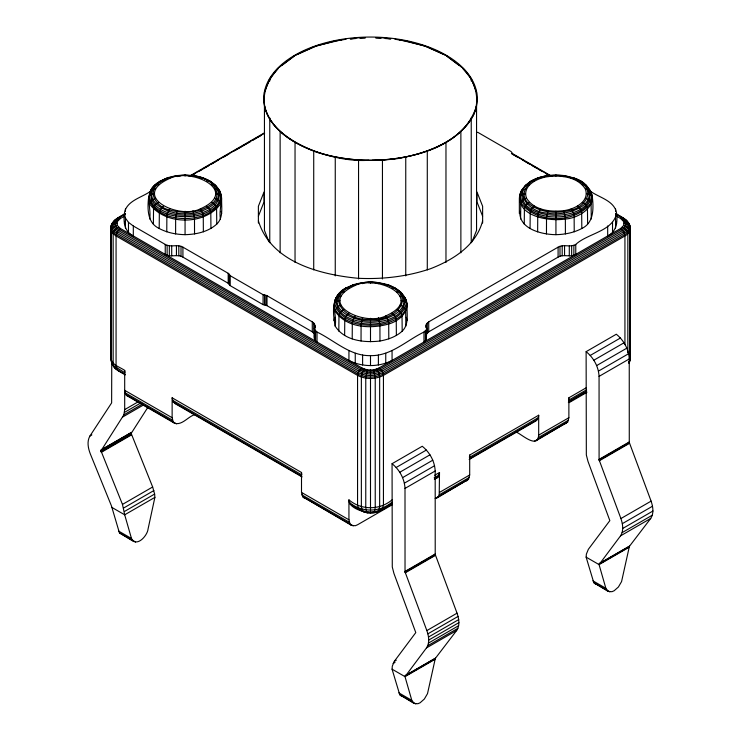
<?xml version="1.0" encoding="UTF-8"?>
<svg xmlns="http://www.w3.org/2000/svg" width="741" height="741" viewBox="0 0 741 741"><rect width="100%" height="100%" fill="white"/><g stroke="black" fill="none" stroke-linecap="round" stroke-linejoin="round"><path stroke-width="1.11" d="M147.931 407.226L131.166 433.42L152.655 486.985L154.628 494.062L154.878 497.387L148.08 528.926C147.505 535.743 136.483 547.849 131.49 538.512L124.692 514.81L122.469 504.417L100.971 450.843L123.858 414.849L124.692 409.606L124.692 370.407C119.81 366.915 111.483 365.017 110.705 357.959L110.705 228.487C110.891 220.429 119.44 216.937 125.349 213.593M392.063 669.179L392.313 666.15L394.295 661.352L415.784 632.601L393.934 573.441L392.276 566.995L392.063 463.699L422.25 446.267C429.706 452.269 434.754 461.374 435.189 470.989L435.217 554.444L457.04 613.168C458.975 618.642 460.133 625.33 456.678 630.461L435.328 658.406L427.511 693.632L424.361 699.022L420.091 702.792L417.887 703.737L414.052 703.422L399.742 694.725L392.063 669.179L405.003 676.644L411.801 700.347L414.052 703.422M392.063 463.699C399.51 469.692 404.567 478.797 405.003 488.421L405.031 571.867L426.853 630.591C428.789 636.074 429.947 642.762 426.492 647.893L405.003 676.644L435.189 659.221M586.122 557.139L586.381 554.111L588.354 549.313L609.843 520.617L587.993 461.402L586.335 454.955L586.122 351.66L616.308 334.228C623.765 340.23 628.813 349.335 629.248 358.95L629.276 442.405L651.098 501.129C652.978 506.649 654.127 513.235 650.737 518.422L629.396 546.367L621.569 581.592L618.42 586.983L614.15 590.753L611.946 591.698L608.111 591.383L593.8 582.685L586.122 557.139L599.061 564.605L605.86 588.308L608.111 591.383M586.122 351.66C593.578 357.653 598.626 366.758 599.061 376.382L599.089 459.828L620.912 518.552C622.783 524.072 623.931 530.667 620.55 535.854L599.061 564.605L629.248 547.182M434.976 479.223L438.348 476.796L439.506 472.489L434.708 475.25M516.051 432.031C521.192 433.717 537.475 449.565 538.688 435.143L538.688 415.219L469.692 455.057L469.692 474.972L468.534 479.288L435.189 498.536L438.348 496.72L439.209 494.812L439.506 472.489M469.692 455.057L469.396 457.466L538.392 417.628L538.688 415.219M568.68 399.399L568.875 397.797L586.122 387.83M536.16 440.719L567.717 422.027L568.875 417.711L568.875 397.797M153.378 188.047C155.165 182.138 163.391 180.35 168.3 177.525L169.819 178.386C191.308 167.475 240.584 190.983 200.311 208.879C178.831 219.781 129.555 196.272 169.819 178.386M338.813 295.103C340.314 288.87 348.816 287.212 353.735 284.581L355.254 285.442C376.743 274.541 426.01 298.039 385.746 315.935C364.266 326.837 314.99 303.338 355.254 285.442M125.303 374.881C119.644 371.732 111.956 368.073 111.335 360.691L111.335 231.22L110.705 228.487L111.53 224.495L114.707 220.197L118.227 217.947L120.385 218.53L124.358 216.233M149.719 195.439C149.487 185.88 160.677 180.424 168.3 177.525M385.746 285.442L387.274 284.581C396.805 287.527 406.726 294.798 407.096 305.672C406.707 314.258 409.189 324.484 402.196 331.171C396.046 336.785 388.034 339.545 379.976 341.017C364.22 342.87 344.315 340.767 335.154 326.077C333.302 315.286 331.301 301.643 339.517 292.852C342.611 291.676 345.13 286.072 348.937 288.24M155.61 189.075L152.665 189.288L150.516 190.77L148.478 198.607C147.376 209.601 147.561 223.087 159.195 228.487C167.142 232.748 176.108 234.471 185.065 234.675C196.328 234.388 208.175 231.868 216.761 224.115C223.754 217.428 221.272 207.202 221.661 198.607C220.883 184.537 206.063 177.423 193.753 175.589L192.956 176.627M630.295 357.959L629.266 363.201L630.295 357.959L630.295 228.487C630.109 220.429 621.569 216.937 615.66 213.593M120.385 218.53L117.226 221.689L113.058 222.495C111.4 226.209 114.142 229.942 117.328 231.701L358.829 371.13C366.008 374.826 375.002 374.826 382.18 371.13L623.672 231.701C626.858 229.942 629.609 226.209 627.942 222.495L623.783 221.689L620.625 218.53L615.651 215.659M623.783 221.689L623.783 225.329L620.625 228.487L379.123 367.916C373.825 370.648 367.184 370.648 361.877 367.916L120.385 228.487L117.226 225.329L117.226 221.689M124.386 213.547L125.424 218.104L128.471 222.346L133.315 225.996L133.315 235.953C124.692 231.887 123.219 222.078 124.386 213.547C126.174 200.394 142.392 197.625 151.275 190.733M124.386 223.504L124.803 221.689M111.53 358.755C110.076 362.229 113.308 364.831 114.577 367.749L118.597 371.009M151.451 189.891C143.597 223.652 226.533 223.652 218.688 189.891L214.519 189.075M314.341 328.319L314.656 329.689L317.018 332.051L317.018 342.018C309.627 337.627 319.102 326.29 312.285 321.853L267.001 295.705L263.074 294.686L229.969 275.569L228.191 273.299L182.916 247.161C177.432 243.854 170.717 247.735 165.243 244.428L133.315 225.996M341.045 296.131L336.886 296.946C329.032 330.718 411.968 330.718 404.123 296.946L399.955 296.131M333.913 320.603L334.654 317.324M426.038 327.8L426.353 324.225L428.724 321.853L558.093 247.161C563.568 243.854 570.292 247.735 575.766 244.428C587.696 233.313 612.511 231.664 616.614 213.547C614.826 200.394 598.608 197.625 589.734 190.733M426.353 329.689L423.982 332.051L423.982 342.018L426.353 339.647L426.668 328.319L426.038 325.586M426.353 339.647L426.668 328.319M526.481 189.075L522.312 189.891C514.467 223.652 597.403 223.652 589.558 189.891L585.39 189.075C577.758 176.83 561.169 175.071 548.044 176.627C537.716 177.914 521.942 185.417 526.481 198.19C534.113 210.425 550.702 212.185 563.827 210.639C574.155 209.342 589.929 201.839 585.39 189.075M571.181 178.386L572.71 177.525C582.491 180.767 591.605 187.751 592.531 198.607C593.624 209.601 593.448 223.087 581.815 228.487C573.858 232.748 564.892 234.471 555.935 234.675C541.903 234.564 518.709 229.052 519.839 211.361M592.318 197.319L591.077 202.756L591.281 219.012M607.685 225.996L607.685 235.953C616.308 231.887 617.79 222.078 616.614 213.547M166.873 179.127L167.661 177.683L176.386 175.589L177.173 176.627M177.173 210.639L175.654 217.613L175.598 233.952M362.608 317.694L361.089 324.669L361.034 341.017M367.341 369.731L365.767 378.114L365.767 507.585L366.693 512.633C376.03 514.754 384.375 508.521 391.924 504.075M548.044 210.639L546.515 217.613L546.469 233.952M278.449 68.246L269.761 78.666L264.444 92.116L264.444 97.877M258.387 216.215L264.009 201.997L264.009 192.03L258.387 206.257L258.387 223.05M476.556 105.917C463.44 147.829 410.857 159.621 372.204 160.251M472.054 241.788L476.556 230.405L476.556 99.998M482.623 220.837C476.324 245.558 452.853 260.035 430.53 268.705C407.17 276.643 382.458 279.45 357.866 278.273C319.973 274.568 270.826 262.092 258.387 220.837M159.343 182.462L160.454 180.878L163.502 181.184M344.778 289.527L345.204 288.573L353.735 284.581M380.911 510.438L382.282 509.16L383.44 504.853L383.44 375.381L382.18 371.13L379.123 367.916M469.164 459.485L536.16 420.805L538.392 417.628M111.752 361.775L111.632 402.882L89.902 436.06C86.743 441.497 88.151 448.222 90.263 453.77L111.437 505.862L119.431 532.89L133.741 541.588M628.664 362.933L629.878 360.534L629.47 358.755M175.812 176.173L176.386 175.589M361.247 283.229C369.389 280.589 379.512 282.534 387.904 284.748L395.796 288.573L401.483 292.852L402.196 295.103M372.899 512.161L374.316 512.633L375.233 507.585L375.233 378.114L373.659 369.731M546.682 176.173L547.256 175.589L548.044 176.627M378.392 283.683L379.188 282.654L379.762 283.229M563.827 176.627L564.614 175.589C572.552 177.618 584.167 179.72 587.622 188.047M154.925 185.037C144.393 194.022 151.433 207.489 149.719 219.012M149.719 193.142L150.942 191.447M278.07 68.209C228.793 125.47 322.641 164.048 368.805 160.251M426.353 334.182L428.724 331.811L558.093 257.118C563.568 253.811 570.292 257.692 575.766 254.385L575.766 244.428M628.451 362.386L629.674 360.691L629.674 231.22L627.942 227.431L623.783 225.329M169.819 208.879L167.661 212.491L166.873 215.511L166.771 231.84M355.254 315.935L353.096 319.547L352.308 322.576L352.207 338.906M364.405 369.037L362.247 372.649L361.358 377.058L361.358 506.529L362.173 510.697L364.405 512.105L365.878 511.633M540.689 208.879L538.531 212.491L537.744 215.511L537.642 231.84M279.181 67.375L295.038 55.445L281.83 65.384M519.348 213.547L519.348 198.607C519.543 187.76 529.63 181.286 538.531 177.683L547.256 175.589M113.058 222.495L112.123 223.384L110.918 227.2L111.335 231.22L113.16 233.767L116.068 235.953L357.56 375.381C365.517 379.475 375.483 379.475 383.44 375.381L624.932 235.953C629.257 233.823 631.351 228.96 629.47 224.495L626.293 220.197L622.783 217.947L620.625 218.53M336.886 296.946L335.942 297.836C331.838 306.987 336.951 316.398 335.154 326.077M522.312 189.891L521.377 190.77L519.552 197.319L520.793 202.756L520.59 219.012M530.639 181.517C540.726 175.274 553.351 174.144 564.948 175.682L565.198 176.173M436.977 497.989L468.534 479.288M368.11 512.161L367.341 512.809C360.589 510.605 349.595 508.298 348.937 499.869C361.302 510.336 379.707 510.336 392.063 499.869M200.311 178.386L201.839 177.525L209.675 180.878L216.576 186.815L214.927 185.574M156.036 184.954L157.685 183.712M264.444 105.917C270.734 130.638 294.862 144.208 317.139 152.377C343.352 160.417 371 162.14 398.121 158.537C427.001 153.183 458.494 142.096 473.592 114.966C480.696 98.572 474.972 80.593 462.93 68.209M346.788 287.665L340.36 292.102C334.71 297.15 333.404 304.255 335.154 311.137C346.418 328.161 370.88 329.078 388.803 323.965C399.38 321.001 410.912 310.84 405.651 298.947L400.649 292.102L394.221 287.665L392.063 288.24M338.989 293.881L343.12 290.768M526.082 185.574L524.424 186.815L531.325 180.878L539.161 177.525L540.689 178.386M120.385 228.487L117.328 231.701L116.068 235.953L116.068 365.424L117.226 369.74L125.173 374.325M163.502 206.081L160.454 209.295L159.343 212.176L159.195 228.487M348.937 313.137L345.89 316.361L344.778 319.232L344.63 335.543M534.372 206.081L531.325 209.295L530.213 212.176L530.065 228.487M361.877 367.916L358.829 371.13L357.56 375.381L357.56 504.853L358.718 509.16L360.089 510.438M189.881 175.913L264.518 132.824M190.483 175.997L197.495 171.94M199.505 170.782L201.506 169.624M203.506 168.476L215.529 161.529M217.539 160.371L264.639 133.176M125.238 213.899L116.643 218.864L113.345 221.976L118.227 217.947M190.798 176.052L195.383 173.403M198.393 171.671L204.405 168.198M204.831 167.948L209.416 165.299M211.417 164.15L213.417 162.992M213.843 162.742L218.428 160.093M222.865 157.537L228.876 154.063M234.462 150.84L236.472 149.682M236.898 149.441L242.909 145.968M243.483 145.634L247.92 143.069M248.494 142.744L250.495 141.587M252.505 140.429L256.932 137.863M257.507 137.53L260.943 135.557M125.275 214.584C118.838 215.927 110.52 224.819 119.264 229.302L360.765 368.731C366.749 371.815 374.251 371.815 380.244 368.731L621.736 229.302C630.489 224.819 622.171 215.927 615.725 214.584M124.692 409.606L138.326 401.733M124.479 412.385L140.058 403.391M123.858 414.849L142.355 404.169M122.83 416.924L143.272 405.114M89.902 436.06L91.856 434.93M101.239 449.796L131.426 432.374M101.091 450.093L131.277 432.67M101.008 450.445L131.194 433.022M100.971 450.843L131.166 433.42M101.008 451.315L131.194 433.893M101.119 451.825L131.305 434.393M101.295 452.334L131.481 434.902M194.688 414.645C188.019 416.599 182.193 425.519 174.654 423.296L127.22 395.907L125.85 394.638L124.692 390.322L172.134 417.711L173.283 422.027L174.654 423.296M122.469 504.417L152.655 486.985M317.018 332.051C334.404 340.425 350.002 356.106 370.5 355.643C390.998 356.106 406.605 340.425 423.982 332.051M123.691 507.983L153.878 490.551M124.442 511.485L154.628 494.062M154.878 497.387L124.692 514.81L111.752 507.344M396.185 467.478L426.371 450.046M590.244 355.439L620.43 338.007M399.797 472.249L429.984 454.817M593.856 360.209L624.042 342.777M402.604 477.621L432.79 460.189M596.662 365.582L626.858 348.15M404.391 483.16L434.578 465.728M598.45 371.121L628.637 353.689M405.003 488.421L435.189 470.989M599.061 376.382L629.248 358.95M392.156 502.055C379.901 512.55 361.552 512.791 349.233 502.278M434.198 477.778L439.209 474.888M568.579 400.196L586.603 389.794M381.133 509.827L392.295 503.38M434.337 479.112L438.348 476.796M469.535 458.79L537.531 419.536M568.569 401.613L586.742 391.118M568.347 402.224L586.372 391.813M392.202 504.769L357.56 524.767L355.328 525.721L351.466 525.378L302.661 496.72L301.504 492.404L301.504 472.489L172.134 397.797L172.134 417.711M569.088 402.65L586.9 392.36M439.506 492.404L469.692 474.972M538.688 435.143L568.875 417.711M439.209 494.812L469.396 477.38M538.392 437.551L568.579 420.119M534.372 441.275L567.717 422.027M405.003 571.441L435.189 554.009M599.061 459.401L629.248 441.969M405.031 571.867L435.217 554.444M599.089 459.828L629.276 442.405M405.123 572.321L435.31 554.898M599.182 460.281L629.368 442.859M405.271 572.793L435.458 555.361M599.33 460.754L629.517 443.322M426.853 630.591L457.04 613.168M620.912 518.552L651.098 501.129M427.881 633.851L458.068 616.419M622.347 523.646L652.534 506.214M428.511 637.038L458.698 619.606M428.724 640.067L458.911 622.635M622.773 528.435L652.96 511.012M394.295 661.352L396.24 660.231M393.073 663.51L395.018 662.38M428.465 643.095L458.651 625.673M622.162 532.603L652.349 515.171M427.714 645.735L457.901 628.312M426.492 647.893L456.678 630.461M620.55 535.854L650.737 518.422M405.318 675.533L435.504 658.101M599.376 563.493L629.563 546.061M405.142 675.838L435.328 658.406M599.2 563.799L629.396 546.367M405.04 676.218L435.226 658.786M599.098 564.179L629.285 546.747M158.657 202.432L156.018 203.979L153.554 207.823L153.378 224.115M118.44 227.024L114.707 229.729L113.16 233.767L113.16 363.238L113.521 365.693L124.988 372.816M529.528 202.432L526.888 203.979L524.424 207.823L524.248 224.115M344.093 309.488L341.453 311.035L338.989 314.879L338.813 331.171M159.769 181.517L167.179 178.229M539.902 177.766C529 179.97 517.913 193.531 528.166 203.062C540.05 213.251 557.482 214.075 571.969 209.833C582.871 207.628 593.958 194.068 583.713 184.537C571.292 173.876 553.036 173.57 538.049 178.229M354.467 284.822C321.511 296.715 346.705 321.696 370.5 319.371C394.295 321.696 419.489 296.715 386.543 284.822M348.937 350.484L348.937 360.441C362.201 367.267 378.808 367.267 392.063 360.441L392.063 350.484M382.282 509.16C375.039 512.892 365.961 512.892 358.718 509.16M375.131 511.633L376.604 512.105L379.123 510.984M206.628 181.184L208.786 180.6L215.214 185.037L220.216 191.882C222.948 200.774 218.882 209.786 220.41 219.012M577.498 181.184L580.546 180.878L581.666 182.462M564.559 423.843L566.346 423.296M435.189 478.621L436.977 478.065M465.376 481.113L467.163 480.557M155.61 198.19L151.451 200.292L149.719 204.081C165.262 225.403 204.868 225.403 220.41 204.081L218.688 200.292L214.519 198.19M117.226 225.329L113.058 227.431L111.53 229.905L113.345 232.415L116.217 234.582L357.708 374.01C365.572 378.058 375.428 378.058 383.292 374.01L624.793 234.582L627.664 232.415L629.47 229.905L630.091 227.2L628.877 223.384L627.942 222.495M526.481 198.19L523.535 199.31L520.793 202.756C536.243 223.958 575.627 223.958 591.077 202.756L588.335 199.31L585.39 198.19M341.045 305.246L338.1 306.366L335.358 309.812C344.463 324.428 364.257 326.522 379.92 324.669C391.053 322.678 405.484 317.343 406.883 304.384L405.058 297.836L404.123 296.946M376.604 512.105L378.836 510.697L379.651 506.529L379.651 377.058L378.753 372.649L376.604 369.037M338.498 40.542L323.28 44.182L335.256 40.857L341.731 40.005M339.591 40.283L346.047 39.254M353.096 284.748L361.821 282.654L362.608 283.683M353.689 285.035C364.591 281.58 376.419 281.58 387.311 285.035M211.472 184.824L214.112 184.611C229.617 202.636 199.579 214.983 185.065 213.658C170.55 214.983 140.512 202.636 156.018 184.611L158.657 184.824M582.343 184.824L584.982 184.611C601.84 206.591 562.808 216.993 547.256 213C530.056 212.908 510.706 191.928 532.214 180.6L534.372 181.184M622.56 219.984L625.2 219.771C628.877 223.013 626.793 228.561 622.783 230.395L381.282 369.824C374.659 373.242 366.35 373.242 359.718 369.824L118.227 230.395C114.207 228.561 112.123 223.013 115.8 219.771L118.44 219.984M396.907 291.889L399.547 291.676C415.053 309.692 385.014 322.039 370.5 320.723C355.986 322.039 325.947 309.692 341.453 291.676L344.093 291.889M154.573 193.633L151.525 194.299L149.293 196.115C153.146 215.325 178.173 218.095 194.327 216.066C206.443 214.557 224.949 205.748 219.623 190.77L218.688 189.891M116.809 223.504L113.762 224.171L111.53 225.996L112.123 228.608L113.864 231.044L116.643 233.128L358.144 372.556C365.739 376.474 375.261 376.474 382.865 372.556L624.357 233.128L627.136 231.044L628.877 228.608L629.48 225.996L627.247 224.171L624.2 223.504M525.443 193.633L522.396 194.299L520.163 196.115C525.749 223.93 586.122 223.93 591.716 196.115L589.484 194.299L586.427 193.633M340.008 300.689L336.96 301.355L334.728 303.18C340.314 330.995 400.686 330.995 406.281 303.18L404.049 301.355L400.992 300.689M355.689 38.523L350.289 38.93L358.551 37.782L365.406 37.782L360.006 38.199M176.062 175.682L185.065 174.932L194.077 175.682L202.469 177.683L210.361 181.517M177.868 176.015L180.952 175.774M548.738 176.015L552.851 175.7M165.243 244.428L165.243 254.385C170.717 257.692 177.432 253.811 182.916 257.118L228.191 283.257L229.969 285.526L263.074 304.644L267.001 305.672L312.285 331.811L314.656 334.182M362.618 282.654L370.5 282.052L378.382 282.654M368.444 282.682L372.556 282.682M374.316 512.633L366.693 512.633M380.994 38.199L375.604 37.782L382.449 37.782L390.757 38.884L385.311 38.523M394.962 39.254L401.418 40.283M560.048 175.774L563.141 176.015M188.158 175.7L192.271 176.015M476.491 132.259L477.926 132.407L511.04 151.525L512.809 153.795L551.202 175.96M215.557 193.633L218.614 194.299L221.448 197.319C215.77 225.607 154.369 225.607 148.682 197.319M399.279 40.005L405.753 40.857L417.729 44.182L402.502 40.542M529.528 184.824L525.795 185.037L520.793 191.882C513.467 216.001 548.72 221.8 565.411 219.012C579.045 218.289 599.895 205.081 589.558 189.891M202.951 178.229C187.964 173.57 169.717 173.876 157.296 184.537C147.042 194.068 158.139 207.628 169.031 209.833C183.527 214.075 200.959 213.251 212.843 203.062C223.097 193.531 212 179.97 201.107 177.766M572.71 177.525L574.127 179.127M387.274 284.581L387.904 284.748M193.753 175.589L194.327 176.173M399.955 305.246L402.9 306.366L405.651 309.812L405.846 326.077M595.171 583.917L596.95 584.445M401.113 695.956L402.891 696.484M622.783 217.947L627.664 221.976L624.357 218.864L615.762 213.899M394.221 287.665L396.231 289.527M172.134 397.797L173.283 402.104L176.441 403.928M127.22 395.907L129.008 396.463M351.466 505.455L353.253 506.01M304.032 497.989L305.82 498.536M117.717 369.815L116.254 369.25L112.91 365.424L112.53 363.766M573.821 178.229L581.231 181.517M361.877 510.984L364.405 512.105M582.343 202.432L584.982 203.979L587.446 207.823L587.622 224.115M622.56 227.024L626.293 229.729L627.84 233.767L627.84 352.836M211.472 202.432L214.112 203.979L216.576 207.823L216.761 224.115M396.907 309.488L399.547 311.035L402.011 314.879L402.196 331.171M511.438 153.433L523.47 160.371M525.471 161.529L537.494 168.476M539.504 169.624L541.504 170.782M543.505 171.94L550.526 175.997M512.124 154.063L518.144 157.537M522.572 160.093L527.157 162.742M527.583 162.992L529.583 164.15M531.593 165.299L536.178 167.948M536.604 168.198L542.616 171.671M545.617 173.403L550.202 176.052M592.92 580.833L605.86 588.308M593.8 582.685L609.889 591.911M172.421 400.196L301.8 474.888L301.504 472.489M173.283 402.104L301.661 476.222M350.095 504.186L359.959 509.882M174.654 403.373L302.041 476.917M301.504 492.404L348.937 519.793L350.095 524.1L351.466 525.378M124.988 392.73L172.421 420.119M301.8 494.812L349.233 522.201M125.85 394.638L176.441 423.843M302.661 496.72L353.253 525.925M118.551 531.038L131.49 538.512M398.862 692.872L411.801 700.347M119.431 532.89L135.52 542.116M399.742 694.725L415.831 703.95M620.625 228.487L623.672 231.701L624.932 235.953L624.932 344.621M577.498 206.081L580.546 209.295L581.666 212.176L581.815 228.487M392.063 313.137L395.11 316.361L396.231 319.232L396.379 335.543M206.628 206.081L209.675 209.295L210.796 212.176L210.944 228.487M459.179 65.384L445.971 55.445L461.819 67.375M583.315 183.712L584.964 184.954M397.88 290.768L402.011 293.881M462.551 68.246L471.239 78.666L476.556 92.116L476.556 97.877M571.181 208.879L573.339 212.491L574.127 215.511L574.229 231.84M385.746 315.935L387.904 319.547L388.692 322.576L388.803 338.906M200.311 208.879L202.469 212.491L203.256 215.511L203.367 231.84M586.075 185.037L591.077 191.882L591.281 195.439M590.068 191.447L591.281 193.142M112.345 362.933L110.705 357.959M482.623 216.215L477 201.997L477 192.03L482.623 206.257L482.623 223.05M268.946 241.788L264.444 230.405L264.444 99.998M563.827 210.639L565.355 217.613L565.411 233.952M378.392 317.694L379.92 324.669L379.976 341.017M192.956 210.639L194.485 217.613L194.54 233.952M616.206 221.689L616.614 223.504M406.346 317.324L407.096 320.603M221.161 211.361L221.661 213.547M124.692 370.407L124.886 372.01M629.674 225.755L629.674 228.061M615.576 208.99L615.576 211.204M615.576 218.104L615.576 228.061M612.529 222.346L612.529 232.313M573.867 245.262L573.867 255.228M571.663 245.79L571.663 255.756M569.301 245.975L569.301 255.932M564.559 245.614L564.559 255.571M562.197 245.79L562.197 255.756M559.992 246.318L559.992 256.275M558.093 247.161L558.093 257.118M555.935 174.932L555.935 176.025M555.935 211.231L555.935 234.675M471.239 78.666L471.239 80.973M471.239 117.856L471.239 242.705M460.874 131.796L460.874 252.829M445.971 142.587L445.971 262.471M428.724 321.853L428.724 331.811M427.288 151.192L427.288 269.919M427.27 322.946L427.27 332.904M426.353 324.225L426.353 327.541M425.436 330.958L425.436 340.925M405.846 300.198L405.846 302.495M405.753 157.175L405.753 275.902M385.746 353.281L385.746 363.238M382.449 160.251L382.449 278.977M378.392 355.041L378.392 364.998M370.5 281.988L370.5 283.081M370.5 318.297L370.5 341.731M370.5 355.643L370.5 365.6M370.5 369.972L370.5 513.05M362.608 355.041L362.608 364.998M358.551 160.251L358.551 278.977M355.254 353.281L355.254 363.238M348.937 499.869L348.937 519.793M335.256 157.175L335.256 275.902M335.154 300.198L335.154 302.495M315.564 330.958L315.564 340.925M314.962 325.586L314.962 327.8M314.656 324.225L314.656 327.541M314.656 329.689L314.656 339.647M313.721 151.192L313.721 269.919M313.739 322.946L313.739 332.904M312.285 321.853L312.285 331.811M295.038 142.587L295.038 262.471M280.135 131.796L280.135 252.829M269.761 78.666L269.761 80.973M269.761 117.856L269.761 242.705M267.001 295.705L267.001 305.672M265.852 295.187L265.852 305.144M264.518 294.844L264.518 304.801M263.074 294.686L263.074 304.644M229.969 275.569L229.969 285.526M229.701 274.735L229.701 284.701M229.099 273.966L229.099 283.923M228.191 273.299L228.191 283.257M185.065 174.932L185.065 176.025M185.065 211.231L185.065 234.675M182.916 247.161L182.916 257.118M181.017 246.318L181.017 256.275M178.813 245.79L178.813 255.756M176.441 245.614L176.441 255.571M171.708 245.975L171.708 255.932M169.337 245.79L169.337 255.756M167.133 245.262L167.133 255.228M128.471 222.346L128.471 232.313M125.424 208.99L125.424 211.204M125.424 218.104L125.424 228.061M111.335 225.755L111.335 228.061M313.721 46.84L296.076 54.964L317.139 45.655L322.252 44.432L313.721 46.84M423.861 45.655L418.748 44.432L427.288 46.84L444.933 54.964L423.861 45.655M317.139 152.035A106.732 61.614 0 0 0 477.232 98.664A106.732 61.614 0 0 0 317.139 45.303A106.732 61.614 0 0 0 317.139 152.035"/></g></svg>
